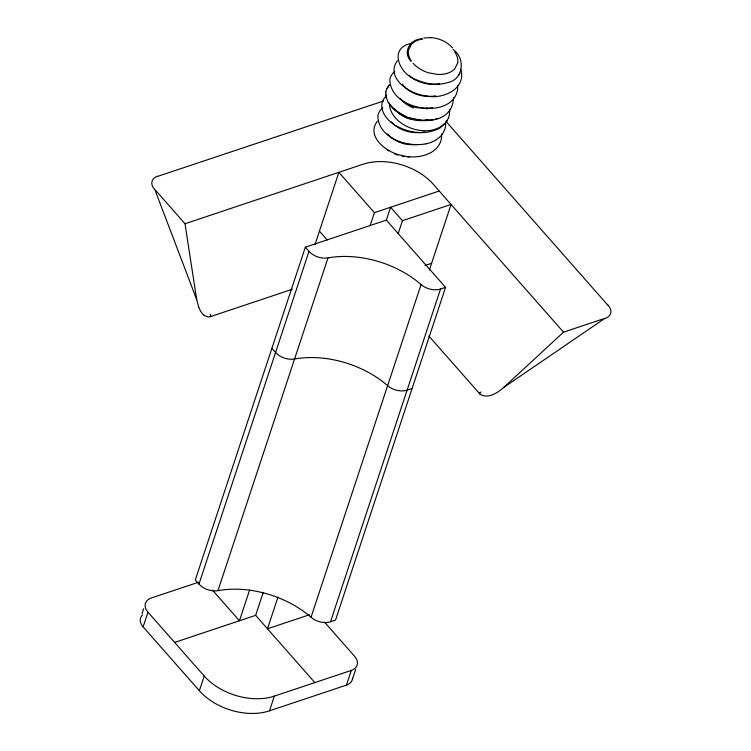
<?xml version="1.0" encoding="UTF-8"?>
<svg xmlns="http://www.w3.org/2000/svg" width="751" height="751" viewBox="0 0 751 751"><rect width="100%" height="100%" fill="white"/><g stroke="black" fill="none" stroke-linecap="round" stroke-linejoin="round"><path stroke-width="1.13" d="M389.309 103.009C389.75 126.497 428.765 139.902 444.451 123.558M388.267 102.521L386.042 96.992L385.854 91.678M445.7 124.028C445.606 130.477 441.729 136.363 436.34 139.733M449.689 111.974L449.558 109.843L449.37 115.025L448.516 118.029M385.845 91.725L386.54 89.209L389.403 84.835L386.53 89.247M457.65 63.075L454.806 68.754A25.487 16.851 18.3 0 1 437.786 74.443L428.511 72.809A25.487 16.851 18.3 0 1 413.069 63.253M142.023 613.651L143.638 608.751M352.595 678.228A15.489 10.242 18.3 0 1 346.446 685.109L269.487 710.831A51.622 34.142 18.3 0 1 199.372 690.742L143.122 626.869L147.985 612.168A15.489 10.242 18.3 0 1 151.251 598.021L198.424 582.26M386.352 220.118L305.338 247.192L195.298 579.922L198.968 584.081A15.489 10.242 18.3 0 0 217.968 590.624A82.601 54.626 18.3 0 1 311.027 617.275A15.489 10.242 18.3 0 0 330.506 621.762L335.519 620.082L445.559 287.361L386.352 220.118L390.604 207.257L402.452 220.7L398.19 233.57M198.968 584.081L309.008 251.36L305.338 247.192M315.007 244.497L338.879 172.326L374.402 212.664L370.149 225.535M217.968 590.624L328.009 257.893A82.601 54.626 18.3 0 1 421.067 284.554A15.489 10.242 18.3 0 0 440.546 289.032L445.559 287.361M199.372 690.742L204.234 676.041L147.985 612.168M249.595 590.061L239.438 620.767L212.411 590.07M174.626 642.424L255.64 615.351L263.254 592.323M278.001 596.998L267.478 628.794L309.459 614.769M269.487 710.831L274.35 696.121L351.308 670.408A15.489 10.242 18.3 0 0 354.575 656.261L324.554 622.175M311.027 617.275L421.067 284.554M429.394 269.956L451.051 204.46L402.452 220.7M330.506 621.762L440.546 289.032M346.446 685.109L351.308 670.408M352.435 679.289L355.674 669.479M412.28 43.145C386.765 47.557 400.152 75.795 417.8 80.329C427.122 84.225 437.852 85.68 447.624 82.629C463.724 79.493 465.582 58.071 453.003 49.388M448.525 117.982L445.334 123.371L440.33 127.689M458.767 74.987L459.875 73.298M445.343 123.324L447.183 120.761M411.351 44.422L408.516 50.101A25.487 16.851 18.3 0 0 410.074 58.935M397.392 60.681C384.897 77.963 410.149 94.429 425.667 95.752C441.888 100.052 466.84 89.181 460.785 69.27M385.404 96.926C375.753 107.562 387.356 121.934 397.73 126.666C410.666 133.387 427.385 135.321 440.339 127.642M377.406 121.127C365.455 136.663 387.187 152.894 401.475 155.354C417.058 160.235 442.733 154.124 441.579 133.997M503.574 387.563L563.522 332.167L604.912 318.33L503.574 387.563C497.641 392.914 487.709 399.457 479.955 394.05L428.849 336.016M394.81 71.57L393.393 72.781A34.208 20.502 17.9 0 0 389.844 79.634C390.37 101.995 419.255 111.355 438.105 107.553M382.822 107.815L381.405 109.026A34.208 20.502 17.9 0 0 377.856 115.879C378.382 138.25 407.267 147.609 426.117 143.798M481.044 391.975L479.251 393.195L479.955 394.05M436.875 118.442L435.636 118.874M203.774 314.885C205.211 316.828 212.955 318.499 210.224 314.181M157.766 176.335L383.489 101.019M198.639 307.093L196.715 299.668L154.753 189.383L185.009 223.742L363.184 164.206A51.622 34.142 18.3 0 1 433.289 184.286L563.522 332.167M374.402 212.664L439.213 191.017M210.083 316.744L292.299 289.266M424.972 265.497L431.6 263.282M412.121 388.464L407.108 390.135A15.489 10.242 18.3 0 1 387.629 385.657A82.601 54.626 18.3 0 0 294.57 358.997A15.489 10.242 18.3 0 1 275.57 352.463L271.9 348.295M432.895 119.653L433.496 119.475M423.733 38.038L430.511 37.597M435.58 95.837C423.667 97.977 409.868 94.175 402.405 84.262M422.597 132.27L424.578 131.904M439.579 83.746C428.896 85.736 417.171 82.713 409.098 75.353M432.567 107.759L426.512 108.557L416.993 107.646M432.276 119.756L424.897 120.507M421.996 38.986C410.515 38.479 401.926 52.532 411.201 61.225L408.882 57.414L407.924 53.443M417.612 144.53L411.36 144.774L405.005 143.892M420.579 132.533C409.98 133.453 398.509 129.951 391.355 121.822M422.006 120.423L409.145 117.86M419.358 120.573L428.568 119.86C418.448 121.962 407.436 119.653 399.175 113.392M407.361 156.865L409.464 156.884M431.327 37.644C439.335 38.263 447.211 41.84 452.581 47.876M430.257 37.578L431.553 37.653M402.057 156.18L404.169 156.565M409.915 118.874L406.939 117.804A25.778 16.118 11.1 0 1 399.175 113.429L395.345 109.759A25.769 15.189 14.4 0 1 394.388 108.454M394.932 154.096L397.908 155.166M405.812 116.574L395.167 110.294L388.276 102.483M399.926 98.287L403.165 101.338L408.122 104.455A25.703 17.001 10.1 0 0 416.983 107.684M387.356 133.903L391.177 137.593L396.134 140.7A25.703 17.001 10.1 0 0 404.996 143.929M390.135 105.187C404.526 124.384 452.374 129.491 453.566 97.752M445.925 121.324L607.934 305.281M319.419 231.148L327.145 239.926M255.64 615.351L314.847 682.584M185.009 223.742L196.715 299.668M385.685 94.288L386.042 96.992M457.566 85.652C458.429 92.805 454.327 99.789 448.328 103.488A34.095 24.501 15.8 0 1 438.115 107.571M274.35 696.121A51.622 34.142 18.3 0 1 204.234 676.041M143.122 626.869A15.489 10.242 18.3 0 1 142.54 614.928M413.51 107.984A25.459 16.832 18.3 0 1 401.109 99.507M388.727 150.791A25.778 16.118 11.1 0 1 387.187 149.674M436.359 139.752A34.095 24.501 15.8 0 1 426.127 143.826M411.341 44.403A25.487 16.851 18.3 0 1 422.466 39.024M454.749 52.026A25.487 16.851 18.3 0 1 457.659 63.075M426.85 107.449A10.758 7.116 18.3 0 1 427.188 109.055M328.009 257.893A15.489 10.242 18.3 0 1 309.008 251.36M154.565 189.449A14.438 9.547 18.3 0 1 157.635 176.185M608.113 305.216A14.438 9.547 18.3 0 1 605.053 318.49M203.652 314.998A75.522 37.531 -41.4 0 1 198.752 307.009"/></g></svg>
